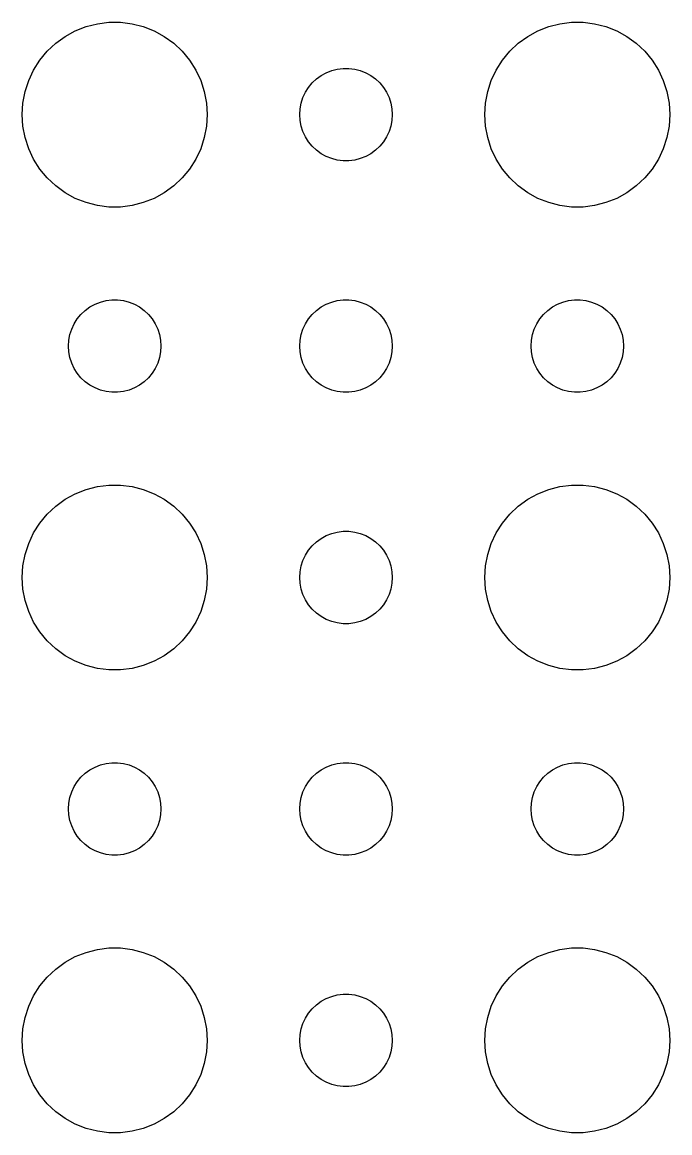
# Model space of a CAD drawing. Header units: metres. Extents: x -150 to 150, y -149 to 149.
# Drawn here: x 49.5 to 70.5, y 34.51 to 70.49 of the extents above; entities that cross this region are included whole.
import ezdxf

# ---------------------------------------------------------------- set-up
doc = ezdxf.new("R2010")
doc.units = ezdxf.units.M

msp = doc.modelspace()

# ---------------------------------------------------------------- linework, layer by layer
for p, q in [((50.8925, 70.033), (51.2227, 70.2145)), ((51.2227, 70.2145), (51.5729, 70.3532)), ((51.5729, 70.3532), (51.9379, 70.4469)), ((51.9379, 70.4469), (52.3116, 70.4941)), ((52.3116, 70.4941), (52.6884, 70.4941)), ((52.6884, 70.4941), (53.0621, 70.4469)), ((53.0621, 70.4469), (53.427, 70.3532)), ((53.427, 70.3532), (53.7773, 70.2145)), ((53.7773, 70.2145), (54.1075, 70.033)), ((65.8925, 70.033), (66.2227, 70.2145)), ((66.2227, 70.2145), (66.573, 70.3532)), ((66.573, 70.3532), (66.9379, 70.4469)), ((66.9379, 70.4469), (67.3116, 70.4941)), ((67.3116, 70.4941), (67.6884, 70.4941)), ((67.6884, 70.4941), (68.0621, 70.4469)), ((68.0621, 70.4469), (68.427, 70.3532)), ((68.427, 70.3532), (68.7773, 70.2145)), ((68.7773, 70.2145), (69.1075, 70.033)), ((50.5877, 69.8115), (50.8925, 70.033)), ((54.1075, 70.033), (54.4123, 69.8115)), ((65.5877, 69.8115), (65.8925, 70.033)), ((69.1075, 70.033), (69.4123, 69.8115)), ((50.0729, 69.2634), (50.3131, 69.5536)), ((50.3131, 69.5536), (50.5877, 69.8115)), ((54.4123, 69.8115), (54.6869, 69.5536)), ((54.6869, 69.5536), (54.927, 69.2634)), ((65.073, 69.2634), (65.3131, 69.5536)), ((65.3131, 69.5536), (65.5877, 69.8115)), ((69.4123, 69.8115), (69.6869, 69.5536)), ((69.6869, 69.5536), (69.927, 69.2634)), ((49.8711, 68.9453), (50.0729, 69.2634)), ((54.927, 69.2634), (55.1289, 68.9453)), ((64.8711, 68.9453), (65.073, 69.2634)), ((69.927, 69.2634), (70.1289, 68.9453)), ((49.7107, 68.6044), (49.8711, 68.9453)), ((55.1289, 68.9453), (55.2893, 68.6044)), ((59.0439, 68.6558), (59.1963, 68.7665)), ((59.1963, 68.7665), (59.3613, 68.8572)), ((59.3613, 68.8572), (59.5365, 68.9266)), ((59.5365, 68.9266), (59.7189, 68.9734)), ((59.7189, 68.9734), (59.9058, 68.997)), ((59.9058, 68.997), (60.0942, 68.997)), ((60.0942, 68.997), (60.2811, 68.9734)), ((60.2811, 68.9734), (60.4635, 68.9266)), ((60.4635, 68.9266), (60.6387, 68.8572)), ((60.6387, 68.8572), (60.8037, 68.7665)), ((60.8037, 68.7665), (60.9561, 68.6558)), ((64.7107, 68.6044), (64.8711, 68.9453)), ((70.1289, 68.9453), (70.2893, 68.6044)), ((49.5942, 68.2461), (49.7107, 68.6044)), ((55.2893, 68.6044), (55.4057, 68.2461)), ((58.6855, 68.2226), (58.7865, 68.3817)), ((58.7865, 68.3817), (58.9065, 68.5268)), ((58.9065, 68.5268), (59.0439, 68.6558)), ((60.9561, 68.6558), (61.0934, 68.5268)), ((61.0934, 68.5268), (61.2135, 68.3817)), ((61.2135, 68.3817), (61.3145, 68.2226)), ((64.5943, 68.2461), (64.7107, 68.6044)), ((70.2893, 68.6044), (70.4057, 68.2461)), ((49.5237, 67.876), (49.5942, 68.2461)), ((55.4057, 68.2461), (55.4763, 67.876)), ((58.5471, 67.873), (58.6053, 68.0522)), ((58.6053, 68.0522), (58.6855, 68.2226)), ((61.3145, 68.2226), (61.3947, 68.0522)), ((61.3947, 68.0522), (61.4529, 67.873)), ((64.5237, 67.876), (64.5943, 68.2461)), ((70.4057, 68.2461), (70.4763, 67.876)), ((49.5, 67.5), (49.5237, 67.876)), ((55.4763, 67.876), (55.5, 67.5)), ((58.5, 67.5), (58.5118, 67.688)), ((58.5118, 67.688), (58.5471, 67.873)), ((61.4529, 67.873), (61.4882, 67.688)), ((61.4882, 67.688), (61.5, 67.5)), ((64.5, 67.5), (64.5237, 67.876)), ((70.4763, 67.876), (70.5, 67.5)), ((49.5237, 67.124), (49.5, 67.5)), ((55.5, 67.5), (55.4763, 67.124)), ((58.5118, 67.312), (58.5, 67.5)), ((58.5471, 67.127), (58.5118, 67.312)), ((61.4882, 67.312), (61.4529, 67.127)), ((61.5, 67.5), (61.4882, 67.312)), ((64.5237, 67.124), (64.5, 67.5)), ((70.5, 67.5), (70.4763, 67.124)), ((49.5942, 66.7539), (49.5237, 67.124)), ((55.4763, 67.124), (55.4057, 66.7539)), ((58.6053, 66.9478), (58.5471, 67.127)), ((58.6855, 66.7774), (58.6053, 66.9478)), ((61.3947, 66.9478), (61.3145, 66.7774)), ((61.4529, 67.127), (61.3947, 66.9478)), ((64.5943, 66.7539), (64.5237, 67.124)), ((70.4763, 67.124), (70.4057, 66.7539)), ((49.7107, 66.3956), (49.5942, 66.7539)), ((55.4057, 66.7539), (55.2893, 66.3956)), ((58.7865, 66.6183), (58.6855, 66.7774)), ((58.9065, 66.4732), (58.7865, 66.6183)), ((61.2135, 66.6183), (61.0934, 66.4732)), ((61.3145, 66.7774), (61.2135, 66.6183)), ((64.7107, 66.3956), (64.5943, 66.7539)), ((70.4057, 66.7539), (70.2893, 66.3956)), ((49.8711, 66.0547), (49.7107, 66.3956)), ((55.2893, 66.3956), (55.1289, 66.0547)), ((59.0439, 66.3442), (58.9065, 66.4732)), ((59.1963, 66.2335), (59.0439, 66.3442)), ((59.3613, 66.1428), (59.1963, 66.2335)), ((60.8037, 66.2335), (60.6387, 66.1428)), ((60.9561, 66.3442), (60.8037, 66.2335)), ((61.0934, 66.4732), (60.9561, 66.3442)), ((64.8711, 66.0547), (64.7107, 66.3956)), ((70.2893, 66.3956), (70.1289, 66.0547)), ((50.0729, 65.7366), (49.8711, 66.0547)), ((55.1289, 66.0547), (54.927, 65.7366)), ((59.5365, 66.0734), (59.3613, 66.1428)), ((59.7189, 66.0266), (59.5365, 66.0734)), ((59.9058, 66.003), (59.7189, 66.0266)), ((60.0942, 66.003), (59.9058, 66.003)), ((60.2811, 66.0266), (60.0942, 66.003)), ((60.4635, 66.0734), (60.2811, 66.0266)), ((60.6387, 66.1428), (60.4635, 66.0734)), ((65.073, 65.7366), (64.8711, 66.0547)), ((70.1289, 66.0547), (69.927, 65.7366)), ((50.3131, 65.4464), (50.0729, 65.7366)), ((54.927, 65.7366), (54.6869, 65.4464)), ((65.3131, 65.4464), (65.073, 65.7366)), ((69.927, 65.7366), (69.6869, 65.4464)), ((50.5877, 65.1885), (50.3131, 65.4464)), ((50.8925, 64.967), (50.5877, 65.1885)), ((54.4123, 65.1885), (54.1075, 64.967)), ((54.6869, 65.4464), (54.4123, 65.1885)), ((65.5877, 65.1885), (65.3131, 65.4464)), ((65.8925, 64.967), (65.5877, 65.1885)), ((69.4123, 65.1885), (69.1075, 64.967)), ((69.6869, 65.4464), (69.4123, 65.1885)), ((51.2227, 64.7855), (50.8925, 64.967)), ((51.5729, 64.6468), (51.2227, 64.7855)), ((53.7773, 64.7855), (53.427, 64.6468)), ((54.1075, 64.967), (53.7773, 64.7855)), ((66.2227, 64.7855), (65.8925, 64.967)), ((66.573, 64.6468), (66.2227, 64.7855)), ((68.7773, 64.7855), (68.427, 64.6468)), ((69.1075, 64.967), (68.7773, 64.7855)), ((51.9379, 64.5531), (51.5729, 64.6468)), ((52.3116, 64.5059), (51.9379, 64.5531)), ((52.6884, 64.5059), (52.3116, 64.5059)), ((53.0621, 64.5531), (52.6884, 64.5059)), ((53.427, 64.6468), (53.0621, 64.5531)), ((66.9379, 64.5531), (66.573, 64.6468)), ((67.3116, 64.5059), (66.9379, 64.5531)), ((67.6884, 64.5059), (67.3116, 64.5059)), ((68.0621, 64.5531), (67.6884, 64.5059)), ((68.427, 64.6468), (68.0621, 64.5531)), ((51.5439, 61.1558), (51.6963, 61.2665)), ((51.6963, 61.2665), (51.8613, 61.3572)), ((51.8613, 61.3572), (52.0365, 61.4266)), ((52.0365, 61.4266), (52.2189, 61.4734)), ((52.2189, 61.4734), (52.4058, 61.497)), ((52.4058, 61.497), (52.5942, 61.497)), ((52.5942, 61.497), (52.7811, 61.4734)), ((52.7811, 61.4734), (52.9635, 61.4266)), ((52.9635, 61.4266), (53.1387, 61.3572)), ((53.1387, 61.3572), (53.3037, 61.2665)), ((53.3037, 61.2665), (53.4561, 61.1558)), ((59.0439, 61.1558), (59.1963, 61.2665)), ((59.1963, 61.2665), (59.3613, 61.3572)), ((59.3613, 61.3572), (59.5365, 61.4266)), ((59.5365, 61.4266), (59.7189, 61.4734)), ((59.7189, 61.4734), (59.9058, 61.497)), ((59.9058, 61.497), (60.0942, 61.497)), ((60.0942, 61.497), (60.2811, 61.4734)), ((60.2811, 61.4734), (60.4635, 61.4266)), ((60.4635, 61.4266), (60.6387, 61.3572)), ((60.6387, 61.3572), (60.8037, 61.2665)), ((60.8037, 61.2665), (60.9561, 61.1558)), ((66.5439, 61.1558), (66.6963, 61.2665)), ((66.6963, 61.2665), (66.8613, 61.3572)), ((66.8613, 61.3572), (67.0365, 61.4266)), ((67.0365, 61.4266), (67.2189, 61.4734)), ((67.2189, 61.4734), (67.4058, 61.497)), ((67.4058, 61.497), (67.5942, 61.497)), ((67.5942, 61.497), (67.7811, 61.4734)), ((67.7811, 61.4734), (67.9635, 61.4266)), ((67.9635, 61.4266), (68.1387, 61.3572)), ((68.1387, 61.3572), (68.3037, 61.2665)), ((68.3037, 61.2665), (68.4561, 61.1558)), ((51.1855, 60.7226), (51.2865, 60.8817)), ((51.2865, 60.8817), (51.4065, 61.0268)), ((51.4065, 61.0268), (51.5439, 61.1558)), ((53.4561, 61.1558), (53.5934, 61.0268)), ((53.5934, 61.0268), (53.7135, 60.8817)), ((53.7135, 60.8817), (53.8145, 60.7226)), ((58.6855, 60.7226), (58.7865, 60.8817)), ((58.7865, 60.8817), (58.9065, 61.0268)), ((58.9065, 61.0268), (59.0439, 61.1558)), ((60.9561, 61.1558), (61.0934, 61.0268)), ((61.0934, 61.0268), (61.2135, 60.8817)), ((61.2135, 60.8817), (61.3145, 60.7226)), ((66.1855, 60.7226), (66.2865, 60.8817)), ((66.2865, 60.8817), (66.4065, 61.0268)), ((66.4065, 61.0268), (66.5439, 61.1558)), ((68.4561, 61.1558), (68.5934, 61.0268)), ((68.5934, 61.0268), (68.7135, 60.8817)), ((68.7135, 60.8817), (68.8145, 60.7226)), ((51.0471, 60.373), (51.1053, 60.5522)), ((51.1053, 60.5522), (51.1855, 60.7226)), ((53.8145, 60.7226), (53.8947, 60.5522)), ((53.8947, 60.5522), (53.9529, 60.373)), ((58.5471, 60.373), (58.6053, 60.5522)), ((58.6053, 60.5522), (58.6855, 60.7226)), ((61.3145, 60.7226), (61.3947, 60.5522)), ((61.3947, 60.5522), (61.4529, 60.373)), ((66.0471, 60.373), (66.1053, 60.5522)), ((66.1053, 60.5522), (66.1855, 60.7226)), ((68.8145, 60.7226), (68.8947, 60.5522)), ((68.8947, 60.5522), (68.9529, 60.373)), ((51, 60), (51.0118, 60.188)), ((51.0118, 60.188), (51.0471, 60.373)), ((53.9529, 60.373), (53.9882, 60.188)), ((53.9882, 60.188), (54, 60)), ((58.5, 60), (58.5118, 60.188)), ((58.5118, 60.188), (58.5471, 60.373)), ((61.4529, 60.373), (61.4882, 60.188)), ((61.4882, 60.188), (61.5, 60)), ((66, 60), (66.0118, 60.188)), ((66.0118, 60.188), (66.0471, 60.373)), ((68.9529, 60.373), (68.9882, 60.188)), ((68.9882, 60.188), (69, 60)), ((51.0118, 59.812), (51, 60)), ((51.0471, 59.627), (51.0118, 59.812)), ((53.9882, 59.812), (53.9529, 59.627)), ((54, 60), (53.9882, 59.812)), ((58.5118, 59.812), (58.5, 60)), ((58.5471, 59.627), (58.5118, 59.812)), ((61.4882, 59.812), (61.4529, 59.627)), ((61.5, 60), (61.4882, 59.812)), ((66.0118, 59.812), (66, 60)), ((66.0471, 59.627), (66.0118, 59.812)), ((68.9882, 59.812), (68.9529, 59.627)), ((69, 60), (68.9882, 59.812)), ((51.1053, 59.4478), (51.0471, 59.627)), ((51.1855, 59.2774), (51.1053, 59.4478)), ((53.8947, 59.4478), (53.8145, 59.2774)), ((53.9529, 59.627), (53.8947, 59.4478)), ((58.6053, 59.4478), (58.5471, 59.627)), ((58.6855, 59.2774), (58.6053, 59.4478)), ((61.3947, 59.4478), (61.3145, 59.2774)), ((61.4529, 59.627), (61.3947, 59.4478)), ((66.1053, 59.4478), (66.0471, 59.627)), ((66.1855, 59.2774), (66.1053, 59.4478)), ((68.8947, 59.4478), (68.8145, 59.2774)), ((68.9529, 59.627), (68.8947, 59.4478)), ((51.2865, 59.1183), (51.1855, 59.2774)), ((51.4065, 58.9732), (51.2865, 59.1183)), ((53.7135, 59.1183), (53.5934, 58.9732)), ((53.8145, 59.2774), (53.7135, 59.1183)), ((58.7865, 59.1183), (58.6855, 59.2774)), ((58.9065, 58.9732), (58.7865, 59.1183)), ((61.2135, 59.1183), (61.0934, 58.9732)), ((61.3145, 59.2774), (61.2135, 59.1183)), ((66.2865, 59.1183), (66.1855, 59.2774)), ((66.4065, 58.9732), (66.2865, 59.1183)), ((68.7135, 59.1183), (68.5934, 58.9732)), ((68.8145, 59.2774), (68.7135, 59.1183)), ((51.5439, 58.8442), (51.4065, 58.9732)), ((51.6963, 58.7335), (51.5439, 58.8442)), ((51.8613, 58.6428), (51.6963, 58.7335)), ((53.3037, 58.7335), (53.1387, 58.6428)), ((53.4561, 58.8442), (53.3037, 58.7335)), ((53.5934, 58.9732), (53.4561, 58.8442)), ((59.0439, 58.8442), (58.9065, 58.9732)), ((59.1963, 58.7335), (59.0439, 58.8442)), ((59.3613, 58.6428), (59.1963, 58.7335)), ((60.8037, 58.7335), (60.6387, 58.6428)), ((60.9561, 58.8442), (60.8037, 58.7335)), ((61.0934, 58.9732), (60.9561, 58.8442)), ((66.5439, 58.8442), (66.4065, 58.9732)), ((66.6963, 58.7335), (66.5439, 58.8442)), ((66.8613, 58.6428), (66.6963, 58.7335)), ((68.3037, 58.7335), (68.1387, 58.6428)), ((68.4561, 58.8442), (68.3037, 58.7335)), ((68.5934, 58.9732), (68.4561, 58.8442)), ((52.0365, 58.5734), (51.8613, 58.6428)), ((52.2189, 58.5266), (52.0365, 58.5734)), ((52.4058, 58.503), (52.2189, 58.5266)), ((52.5942, 58.503), (52.4058, 58.503)), ((52.7811, 58.5266), (52.5942, 58.503)), ((52.9635, 58.5734), (52.7811, 58.5266)), ((53.1387, 58.6428), (52.9635, 58.5734)), ((59.5365, 58.5734), (59.3613, 58.6428)), ((59.7189, 58.5266), (59.5365, 58.5734)), ((59.9058, 58.503), (59.7189, 58.5266)), ((60.0942, 58.503), (59.9058, 58.503)), ((60.2811, 58.5266), (60.0942, 58.503)), ((60.4635, 58.5734), (60.2811, 58.5266)), ((60.6387, 58.6428), (60.4635, 58.5734)), ((67.0365, 58.5734), (66.8613, 58.6428)), ((67.2189, 58.5266), (67.0365, 58.5734)), ((67.4058, 58.503), (67.2189, 58.5266)), ((67.5942, 58.503), (67.4058, 58.503)), ((67.7811, 58.5266), (67.5942, 58.503)), ((67.9635, 58.5734), (67.7811, 58.5266)), ((68.1387, 58.6428), (67.9635, 58.5734)), ((51.5729, 55.3532), (51.9379, 55.4469)), ((51.9379, 55.4469), (52.3116, 55.4941)), ((52.3116, 55.4941), (52.6884, 55.4941)), ((52.6884, 55.4941), (53.0621, 55.4469)), ((53.0621, 55.4469), (53.427, 55.3532)), ((66.573, 55.3532), (66.9379, 55.4469)), ((66.9379, 55.4469), (67.3116, 55.4941)), ((67.3116, 55.4941), (67.6884, 55.4941)), ((67.6884, 55.4941), (68.0621, 55.4469)), ((68.0621, 55.4469), (68.427, 55.3532)), ((50.8925, 55.033), (51.2227, 55.2145)), ((51.2227, 55.2145), (51.5729, 55.3532)), ((53.427, 55.3532), (53.7773, 55.2145)), ((53.7773, 55.2145), (54.1075, 55.033)), ((65.8925, 55.033), (66.2227, 55.2145)), ((66.2227, 55.2145), (66.573, 55.3532)), ((68.427, 55.3532), (68.7773, 55.2145)), ((68.7773, 55.2145), (69.1075, 55.033)), ((50.3131, 54.5536), (50.5877, 54.8115)), ((50.5877, 54.8115), (50.8925, 55.033)), ((54.1075, 55.033), (54.4123, 54.8115)), ((54.4123, 54.8115), (54.6869, 54.5536)), ((65.3131, 54.5536), (65.5877, 54.8115)), ((65.5877, 54.8115), (65.8925, 55.033)), ((69.1075, 55.033), (69.4123, 54.8115)), ((69.4123, 54.8115), (69.6869, 54.5536)), ((50.0729, 54.2634), (50.3131, 54.5536)), ((54.6869, 54.5536), (54.927, 54.2634)), ((65.073, 54.2634), (65.3131, 54.5536)), ((69.6869, 54.5536), (69.927, 54.2634)), ((49.8711, 53.9453), (50.0729, 54.2634)), ((54.927, 54.2634), (55.1289, 53.9453)), ((59.7189, 53.9734), (59.9058, 53.997)), ((59.9058, 53.997), (60.0942, 53.997)), ((60.0942, 53.997), (60.2811, 53.9734)), ((64.8711, 53.9453), (65.073, 54.2634)), ((69.927, 54.2634), (70.1289, 53.9453)), ((49.7107, 53.6044), (49.8711, 53.9453)), ((55.1289, 53.9453), (55.2893, 53.6044)), ((58.9065, 53.5268), (59.0439, 53.6558)), ((59.0439, 53.6558), (59.1963, 53.7665)), ((59.1963, 53.7665), (59.3613, 53.8572)), ((59.3613, 53.8572), (59.5365, 53.9266)), ((59.5365, 53.9266), (59.7189, 53.9734)), ((60.2811, 53.9734), (60.4635, 53.9266)), ((60.4635, 53.9266), (60.6387, 53.8572)), ((60.6387, 53.8572), (60.8037, 53.7665)), ((60.8037, 53.7665), (60.9561, 53.6558)), ((60.9561, 53.6558), (61.0934, 53.5268)), ((64.7107, 53.6044), (64.8711, 53.9453)), ((70.1289, 53.9453), (70.2893, 53.6044)), ((49.5942, 53.2461), (49.7107, 53.6044)), ((55.2893, 53.6044), (55.4057, 53.2461)), ((58.6855, 53.2226), (58.7865, 53.3817)), ((58.7865, 53.3817), (58.9065, 53.5268)), ((61.0934, 53.5268), (61.2135, 53.3817)), ((61.2135, 53.3817), (61.3145, 53.2226)), ((64.5943, 53.2461), (64.7107, 53.6044)), ((70.2893, 53.6044), (70.4057, 53.2461)), ((49.5237, 52.876), (49.5942, 53.2461)), ((55.4057, 53.2461), (55.4763, 52.876)), ((58.5471, 52.873), (58.6053, 53.0522)), ((58.6053, 53.0522), (58.6855, 53.2226)), ((61.3145, 53.2226), (61.3947, 53.0522)), ((61.3947, 53.0522), (61.4529, 52.873)), ((64.5237, 52.876), (64.5943, 53.2461)), ((70.4057, 53.2461), (70.4763, 52.876)), ((49.5, 52.5), (49.5237, 52.876)), ((55.4763, 52.876), (55.5, 52.5)), ((58.5, 52.5), (58.5118, 52.688)), ((58.5118, 52.688), (58.5471, 52.873)), ((61.4529, 52.873), (61.4882, 52.688)), ((61.4882, 52.688), (61.5, 52.5)), ((64.5, 52.5), (64.5237, 52.876)), ((70.4763, 52.876), (70.5, 52.5)), ((49.5237, 52.124), (49.5, 52.5)), ((55.5, 52.5), (55.4763, 52.124)), ((58.5118, 52.312), (58.5, 52.5)), ((58.5471, 52.127), (58.5118, 52.312)), ((61.4882, 52.312), (61.4529, 52.127)), ((61.5, 52.5), (61.4882, 52.312)), ((64.5237, 52.124), (64.5, 52.5)), ((70.5, 52.5), (70.4763, 52.124)), ((49.5942, 51.7539), (49.5237, 52.124)), ((55.4763, 52.124), (55.4057, 51.7539)), ((58.6053, 51.9478), (58.5471, 52.127)), ((58.6855, 51.7774), (58.6053, 51.9478)), ((61.3947, 51.9478), (61.3145, 51.7774)), ((61.4529, 52.127), (61.3947, 51.9478)), ((64.5943, 51.7539), (64.5237, 52.124)), ((70.4763, 52.124), (70.4057, 51.7539)), ((49.7107, 51.3956), (49.5942, 51.7539)), ((55.4057, 51.7539), (55.2893, 51.3956)), ((58.7865, 51.6183), (58.6855, 51.7774)), ((58.9065, 51.4732), (58.7865, 51.6183)), ((59.0439, 51.3442), (58.9065, 51.4732)), ((61.0934, 51.4732), (60.9561, 51.3442)), ((61.2135, 51.6183), (61.0934, 51.4732)), ((61.3145, 51.7774), (61.2135, 51.6183)), ((64.7107, 51.3956), (64.5943, 51.7539)), ((70.4057, 51.7539), (70.2893, 51.3956)), ((49.8711, 51.0547), (49.7107, 51.3956)), ((55.2893, 51.3956), (55.1289, 51.0547)), ((59.1963, 51.2335), (59.0439, 51.3442)), ((59.3613, 51.1428), (59.1963, 51.2335)), ((59.5365, 51.0734), (59.3613, 51.1428)), ((60.6387, 51.1428), (60.4635, 51.0734)), ((60.8037, 51.2335), (60.6387, 51.1428)), ((60.9561, 51.3442), (60.8037, 51.2335)), ((64.8711, 51.0547), (64.7107, 51.3956)), ((70.2893, 51.3956), (70.1289, 51.0547)), ((50.0729, 50.7366), (49.8711, 51.0547)), ((55.1289, 51.0547), (54.927, 50.7366)), ((59.7189, 51.0266), (59.5365, 51.0734)), ((59.9058, 51.003), (59.7189, 51.0266)), ((60.0942, 51.003), (59.9058, 51.003)), ((60.2811, 51.0266), (60.0942, 51.003)), ((60.4635, 51.0734), (60.2811, 51.0266)), ((65.073, 50.7366), (64.8711, 51.0547)), ((70.1289, 51.0547), (69.927, 50.7366)), ((50.3131, 50.4464), (50.0729, 50.7366)), ((50.5877, 50.1885), (50.3131, 50.4464)), ((54.6869, 50.4464), (54.4123, 50.1885)), ((54.927, 50.7366), (54.6869, 50.4464)), ((65.3131, 50.4464), (65.073, 50.7366)), ((65.5877, 50.1885), (65.3131, 50.4464)), ((69.6869, 50.4464), (69.4123, 50.1885)), ((69.927, 50.7366), (69.6869, 50.4464)), ((50.8925, 49.967), (50.5877, 50.1885)), ((54.4123, 50.1885), (54.1075, 49.967)), ((65.8925, 49.967), (65.5877, 50.1885)), ((69.4123, 50.1885), (69.1075, 49.967)), ((51.2227, 49.7855), (50.8925, 49.967)), ((51.5729, 49.6468), (51.2227, 49.7855)), ((53.7773, 49.7855), (53.427, 49.6468)), ((54.1075, 49.967), (53.7773, 49.7855)), ((66.2227, 49.7855), (65.8925, 49.967)), ((66.573, 49.6468), (66.2227, 49.7855)), ((68.7773, 49.7855), (68.427, 49.6468)), ((69.1075, 49.967), (68.7773, 49.7855)), ((51.9379, 49.5531), (51.5729, 49.6468)), ((52.3116, 49.5059), (51.9379, 49.5531)), ((52.6884, 49.5059), (52.3116, 49.5059)), ((53.0621, 49.5531), (52.6884, 49.5059)), ((53.427, 49.6468), (53.0621, 49.5531)), ((66.9379, 49.5531), (66.573, 49.6468)), ((67.3116, 49.5059), (66.9379, 49.5531)), ((67.6884, 49.5059), (67.3116, 49.5059)), ((68.0621, 49.5531), (67.6884, 49.5059)), ((68.427, 49.6468), (68.0621, 49.5531)), ((51.8613, 46.3572), (52.0365, 46.4266)), ((52.0365, 46.4266), (52.2189, 46.4734)), ((52.2189, 46.4734), (52.4058, 46.497)), ((52.4058, 46.497), (52.5942, 46.497)), ((52.5942, 46.497), (52.7811, 46.4734)), ((52.7811, 46.4734), (52.9635, 46.4266)), ((52.9635, 46.4266), (53.1387, 46.3572)), ((59.3613, 46.3572), (59.5365, 46.4266)), ((59.5365, 46.4266), (59.7189, 46.4734)), ((59.7189, 46.4734), (59.9058, 46.497)), ((59.9058, 46.497), (60.0942, 46.497)), ((60.0942, 46.497), (60.2811, 46.4734)), ((60.2811, 46.4734), (60.4635, 46.4266)), ((60.4635, 46.4266), (60.6387, 46.3572)), ((66.8613, 46.3572), (67.0365, 46.4266)), ((67.0365, 46.4266), (67.2189, 46.4734)), ((67.2189, 46.4734), (67.4058, 46.497)), ((67.4058, 46.497), (67.5942, 46.497)), ((67.5942, 46.497), (67.7811, 46.4734)), ((67.7811, 46.4734), (67.9635, 46.4266)), ((67.9635, 46.4266), (68.1387, 46.3572)), ((51.4065, 46.0268), (51.5439, 46.1558)), ((51.5439, 46.1558), (51.6963, 46.2665)), ((51.6963, 46.2665), (51.8613, 46.3572)), ((53.1387, 46.3572), (53.3037, 46.2665)), ((53.3037, 46.2665), (53.4561, 46.1558)), ((53.4561, 46.1558), (53.5934, 46.0268)), ((58.9065, 46.0268), (59.0439, 46.1558)), ((59.0439, 46.1558), (59.1963, 46.2665)), ((59.1963, 46.2665), (59.3613, 46.3572)), ((60.6387, 46.3572), (60.8037, 46.2665)), ((60.8037, 46.2665), (60.9561, 46.1558)), ((60.9561, 46.1558), (61.0934, 46.0268)), ((66.4065, 46.0268), (66.5439, 46.1558)), ((66.5439, 46.1558), (66.6963, 46.2665)), ((66.6963, 46.2665), (66.8613, 46.3572)), ((68.1387, 46.3572), (68.3037, 46.2665)), ((68.3037, 46.2665), (68.4561, 46.1558)), ((68.4561, 46.1558), (68.5934, 46.0268)), ((51.1053, 45.5522), (51.1855, 45.7226)), ((51.1855, 45.7226), (51.2865, 45.8817)), ((51.2865, 45.8817), (51.4065, 46.0268)), ((53.5934, 46.0268), (53.7135, 45.8817)), ((53.7135, 45.8817), (53.8145, 45.7226)), ((53.8145, 45.7226), (53.8947, 45.5522)), ((58.6053, 45.5522), (58.6855, 45.7226)), ((58.6855, 45.7226), (58.7865, 45.8817)), ((58.7865, 45.8817), (58.9065, 46.0268)), ((61.0934, 46.0268), (61.2135, 45.8817)), ((61.2135, 45.8817), (61.3145, 45.7226)), ((61.3145, 45.7226), (61.3947, 45.5522)), ((66.1053, 45.5522), (66.1855, 45.7226)), ((66.1855, 45.7226), (66.2865, 45.8817)), ((66.2865, 45.8817), (66.4065, 46.0268)), ((68.5934, 46.0268), (68.7135, 45.8817)), ((68.7135, 45.8817), (68.8145, 45.7226)), ((68.8145, 45.7226), (68.8947, 45.5522)), ((51.0118, 45.188), (51.0471, 45.373)), ((51.0471, 45.373), (51.1053, 45.5522)), ((53.8947, 45.5522), (53.9529, 45.373)), ((53.9529, 45.373), (53.9882, 45.188)), ((58.5118, 45.188), (58.5471, 45.373)), ((58.5471, 45.373), (58.6053, 45.5522)), ((61.3947, 45.5522), (61.4529, 45.373)), ((61.4529, 45.373), (61.4882, 45.188)), ((66.0118, 45.188), (66.0471, 45.373)), ((66.0471, 45.373), (66.1053, 45.5522)), ((68.8947, 45.5522), (68.9529, 45.373)), ((68.9529, 45.373), (68.9882, 45.188)), ((51, 45), (51.0118, 45.188)), ((51.0118, 44.812), (51, 45)), ((53.9882, 45.188), (54, 45)), ((54, 45), (53.9882, 44.812)), ((58.5, 45), (58.5118, 45.188)), ((58.5118, 44.812), (58.5, 45)), ((61.4882, 45.188), (61.5, 45)), ((61.5, 45), (61.4882, 44.812)), ((66, 45), (66.0118, 45.188)), ((66.0118, 44.812), (66, 45)), ((68.9882, 45.188), (69, 45)), ((69, 45), (68.9882, 44.812)), ((51.0471, 44.627), (51.0118, 44.812)), ((51.1053, 44.4478), (51.0471, 44.627)), ((53.9529, 44.627), (53.8947, 44.4478)), ((53.9882, 44.812), (53.9529, 44.627)), ((58.5471, 44.627), (58.5118, 44.812)), ((58.6053, 44.4478), (58.5471, 44.627)), ((61.4529, 44.627), (61.3947, 44.4478)), ((61.4882, 44.812), (61.4529, 44.627)), ((66.0471, 44.627), (66.0118, 44.812)), ((66.1053, 44.4478), (66.0471, 44.627)), ((68.9529, 44.627), (68.8947, 44.4478)), ((68.9882, 44.812), (68.9529, 44.627)), ((51.1855, 44.2774), (51.1053, 44.4478)), ((51.2865, 44.1183), (51.1855, 44.2774)), ((53.8145, 44.2774), (53.7135, 44.1183)), ((53.8947, 44.4478), (53.8145, 44.2774)), ((58.6855, 44.2774), (58.6053, 44.4478)), ((58.7865, 44.1183), (58.6855, 44.2774)), ((61.3145, 44.2774), (61.2135, 44.1183)), ((61.3947, 44.4478), (61.3145, 44.2774)), ((66.1855, 44.2774), (66.1053, 44.4478)), ((66.2865, 44.1183), (66.1855, 44.2774)), ((68.8145, 44.2774), (68.7135, 44.1183)), ((68.8947, 44.4478), (68.8145, 44.2774)), ((51.4065, 43.9732), (51.2865, 44.1183)), ((51.5439, 43.8442), (51.4065, 43.9732)), ((53.5934, 43.9732), (53.4561, 43.8442)), ((53.7135, 44.1183), (53.5934, 43.9732)), ((58.9065, 43.9732), (58.7865, 44.1183)), ((59.0439, 43.8442), (58.9065, 43.9732)), ((61.0934, 43.9732), (60.9561, 43.8442)), ((61.2135, 44.1183), (61.0934, 43.9732)), ((66.4065, 43.9732), (66.2865, 44.1183)), ((66.5439, 43.8442), (66.4065, 43.9732)), ((68.5934, 43.9732), (68.4561, 43.8442)), ((68.7135, 44.1183), (68.5934, 43.9732)), ((51.6963, 43.7335), (51.5439, 43.8442)), ((51.8613, 43.6428), (51.6963, 43.7335)), ((52.0365, 43.5734), (51.8613, 43.6428)), ((52.2189, 43.5266), (52.0365, 43.5734)), ((52.9635, 43.5734), (52.7811, 43.5266)), ((53.1387, 43.6428), (52.9635, 43.5734)), ((53.3037, 43.7335), (53.1387, 43.6428)), ((53.4561, 43.8442), (53.3037, 43.7335)), ((59.1963, 43.7335), (59.0439, 43.8442)), ((59.3613, 43.6428), (59.1963, 43.7335)), ((59.5365, 43.5734), (59.3613, 43.6428)), ((59.7189, 43.5266), (59.5365, 43.5734)), ((60.4635, 43.5734), (60.2811, 43.5266)), ((60.6387, 43.6428), (60.4635, 43.5734)), ((60.8037, 43.7335), (60.6387, 43.6428)), ((60.9561, 43.8442), (60.8037, 43.7335)), ((66.6963, 43.7335), (66.5439, 43.8442)), ((66.8613, 43.6428), (66.6963, 43.7335)), ((67.0365, 43.5734), (66.8613, 43.6428)), ((67.2189, 43.5266), (67.0365, 43.5734)), ((67.9635, 43.5734), (67.7811, 43.5266)), ((68.1387, 43.6428), (67.9635, 43.5734)), ((68.3037, 43.7335), (68.1387, 43.6428)), ((68.4561, 43.8442), (68.3037, 43.7335)), ((52.4058, 43.503), (52.2189, 43.5266)), ((52.5942, 43.503), (52.4058, 43.503)), ((52.7811, 43.5266), (52.5942, 43.503)), ((59.9058, 43.503), (59.7189, 43.5266)), ((60.0942, 43.503), (59.9058, 43.503)), ((60.2811, 43.5266), (60.0942, 43.503)), ((67.4058, 43.503), (67.2189, 43.5266)), ((67.5942, 43.503), (67.4058, 43.503)), ((67.7811, 43.5266), (67.5942, 43.503)), ((51.2227, 40.2145), (51.5729, 40.3532)), ((51.5729, 40.3532), (51.9379, 40.4469)), ((51.9379, 40.4469), (52.3116, 40.4941)), ((52.3116, 40.4941), (52.6884, 40.4941)), ((52.6884, 40.4941), (53.0621, 40.4469)), ((53.0621, 40.4469), (53.427, 40.3532)), ((53.427, 40.3532), (53.7773, 40.2145)), ((66.2227, 40.2145), (66.573, 40.3532)), ((66.573, 40.3532), (66.9379, 40.4469)), ((66.9379, 40.4469), (67.3116, 40.4941)), ((67.3116, 40.4941), (67.6884, 40.4941)), ((67.6884, 40.4941), (68.0621, 40.4469)), ((68.0621, 40.4469), (68.427, 40.3532)), ((68.427, 40.3532), (68.7773, 40.2145)), ((50.5877, 39.8115), (50.8925, 40.033)), ((50.8925, 40.033), (51.2227, 40.2145)), ((53.7773, 40.2145), (54.1075, 40.033)), ((54.1075, 40.033), (54.4123, 39.8115)), ((65.5877, 39.8115), (65.8925, 40.033)), ((65.8925, 40.033), (66.2227, 40.2145)), ((68.7773, 40.2145), (69.1075, 40.033)), ((69.1075, 40.033), (69.4123, 39.8115)), ((50.3131, 39.5536), (50.5877, 39.8115)), ((54.4123, 39.8115), (54.6869, 39.5536)), ((65.3131, 39.5536), (65.5877, 39.8115)), ((69.4123, 39.8115), (69.6869, 39.5536)), ((49.8711, 38.9453), (50.0729, 39.2634)), ((50.0729, 39.2634), (50.3131, 39.5536)), ((54.6869, 39.5536), (54.927, 39.2634)), ((54.927, 39.2634), (55.1289, 38.9453)), ((64.8711, 38.9453), (65.073, 39.2634)), ((65.073, 39.2634), (65.3131, 39.5536)), ((69.6869, 39.5536), (69.927, 39.2634)), ((69.927, 39.2634), (70.1289, 38.9453)), ((49.7107, 38.6044), (49.8711, 38.9453)), ((55.1289, 38.9453), (55.2893, 38.6044)), ((59.3613, 38.8572), (59.5365, 38.9266)), ((59.5365, 38.9266), (59.7189, 38.9734)), ((59.7189, 38.9734), (59.9058, 38.997)), ((59.9058, 38.997), (60.0942, 38.997)), ((60.0942, 38.997), (60.2811, 38.9734)), ((60.2811, 38.9734), (60.4635, 38.9266)), ((60.4635, 38.9266), (60.6387, 38.8572)), ((64.7107, 38.6044), (64.8711, 38.9453)), ((70.1289, 38.9453), (70.2893, 38.6044)), ((49.5942, 38.2461), (49.7107, 38.6044)), ((55.2893, 38.6044), (55.4057, 38.2461)), ((58.7865, 38.3817), (58.9065, 38.5268)), ((58.9065, 38.5268), (59.0439, 38.6558)), ((59.0439, 38.6558), (59.1963, 38.7665)), ((59.1963, 38.7665), (59.3613, 38.8572)), ((60.6387, 38.8572), (60.8037, 38.7665)), ((60.8037, 38.7665), (60.9561, 38.6558)), ((60.9561, 38.6558), (61.0934, 38.5268)), ((61.0934, 38.5268), (61.2135, 38.3817)), ((64.5943, 38.2461), (64.7107, 38.6044)), ((70.2893, 38.6044), (70.4057, 38.2461)), ((49.5237, 37.876), (49.5942, 38.2461)), ((55.4057, 38.2461), (55.4763, 37.876)), ((58.6053, 38.0522), (58.6855, 38.2226)), ((58.6855, 38.2226), (58.7865, 38.3817)), ((61.2135, 38.3817), (61.3145, 38.2226)), ((61.3145, 38.2226), (61.3947, 38.0522)), ((64.5237, 37.876), (64.5943, 38.2461)), ((70.4057, 38.2461), (70.4763, 37.876)), ((49.5, 37.5), (49.5237, 37.876)), ((55.4763, 37.876), (55.5, 37.5)), ((58.5118, 37.688), (58.5471, 37.873)), ((58.5471, 37.873), (58.6053, 38.0522)), ((61.3947, 38.0522), (61.4529, 37.873)), ((61.4529, 37.873), (61.4882, 37.688)), ((64.5, 37.5), (64.5237, 37.876)), ((70.4763, 37.876), (70.5, 37.5)), ((49.5237, 37.124), (49.5, 37.5)), ((55.5, 37.5), (55.4763, 37.124)), ((58.5, 37.5), (58.5118, 37.688)), ((58.5118, 37.312), (58.5, 37.5)), ((61.4882, 37.688), (61.5, 37.5)), ((61.5, 37.5), (61.4882, 37.312)), ((64.5237, 37.124), (64.5, 37.5)), ((70.5, 37.5), (70.4763, 37.124)), ((49.5942, 36.7539), (49.5237, 37.124)), ((55.4763, 37.124), (55.4057, 36.7539)), ((58.5471, 37.127), (58.5118, 37.312)), ((58.6053, 36.9478), (58.5471, 37.127)), ((61.4529, 37.127), (61.3947, 36.9478)), ((61.4882, 37.312), (61.4529, 37.127)), ((64.5943, 36.7539), (64.5237, 37.124)), ((70.4763, 37.124), (70.4057, 36.7539)), ((49.7107, 36.3956), (49.5942, 36.7539)), ((55.4057, 36.7539), (55.2893, 36.3956)), ((58.6855, 36.7774), (58.6053, 36.9478)), ((58.7865, 36.6183), (58.6855, 36.7774)), ((61.3145, 36.7774), (61.2135, 36.6183)), ((61.3947, 36.9478), (61.3145, 36.7774)), ((64.7107, 36.3956), (64.5943, 36.7539)), ((70.4057, 36.7539), (70.2893, 36.3956)), ((49.8711, 36.0547), (49.7107, 36.3956)), ((55.2893, 36.3956), (55.1289, 36.0547)), ((58.9065, 36.4732), (58.7865, 36.6183)), ((59.0439, 36.3442), (58.9065, 36.4732)), ((61.0934, 36.4732), (60.9561, 36.3442)), ((61.2135, 36.6183), (61.0934, 36.4732)), ((64.8711, 36.0547), (64.7107, 36.3956)), ((70.2893, 36.3956), (70.1289, 36.0547)), ((50.0729, 35.7366), (49.8711, 36.0547)), ((55.1289, 36.0547), (54.927, 35.7366)), ((59.1963, 36.2335), (59.0439, 36.3442)), ((59.3613, 36.1428), (59.1963, 36.2335)), ((59.5365, 36.0734), (59.3613, 36.1428)), ((59.7189, 36.0266), (59.5365, 36.0734)), ((59.9058, 36.003), (59.7189, 36.0266)), ((60.0942, 36.003), (59.9058, 36.003)), ((60.2811, 36.0266), (60.0942, 36.003)), ((60.4635, 36.0734), (60.2811, 36.0266)), ((60.6387, 36.1428), (60.4635, 36.0734)), ((60.8037, 36.2335), (60.6387, 36.1428)), ((60.9561, 36.3442), (60.8037, 36.2335)), ((65.073, 35.7366), (64.8711, 36.0547)), ((70.1289, 36.0547), (69.927, 35.7366)), ((50.3131, 35.4464), (50.0729, 35.7366)), ((54.927, 35.7366), (54.6869, 35.4464)), ((65.3131, 35.4464), (65.073, 35.7366)), ((69.927, 35.7366), (69.6869, 35.4464)), ((50.5877, 35.1885), (50.3131, 35.4464)), ((54.6869, 35.4464), (54.4123, 35.1885)), ((65.5877, 35.1885), (65.3131, 35.4464)), ((69.6869, 35.4464), (69.4123, 35.1885)), ((50.8925, 34.967), (50.5877, 35.1885)), ((51.2227, 34.7855), (50.8925, 34.967)), ((54.1075, 34.967), (53.7773, 34.7855)), ((54.4123, 35.1885), (54.1075, 34.967)), ((65.8925, 34.967), (65.5877, 35.1885)), ((66.2227, 34.7855), (65.8925, 34.967)), ((69.1075, 34.967), (68.7773, 34.7855)), ((69.4123, 35.1885), (69.1075, 34.967)), ((51.5729, 34.6468), (51.2227, 34.7855)), ((51.9379, 34.5531), (51.5729, 34.6468)), ((52.3116, 34.5059), (51.9379, 34.5531)), ((53.0621, 34.5531), (52.6884, 34.5059)), ((53.427, 34.6468), (53.0621, 34.5531)), ((53.7773, 34.7855), (53.427, 34.6468)), ((66.573, 34.6468), (66.2227, 34.7855)), ((66.9379, 34.5531), (66.573, 34.6468)), ((67.3116, 34.5059), (66.9379, 34.5531)), ((68.0621, 34.5531), (67.6884, 34.5059)), ((68.427, 34.6468), (68.0621, 34.5531)), ((68.7773, 34.7855), (68.427, 34.6468)), ((52.6884, 34.5059), (52.3116, 34.5059)), ((67.6884, 34.5059), (67.3116, 34.5059))]:
    msp.add_line(p, q)

doc.saveas('drawing.dxf')
